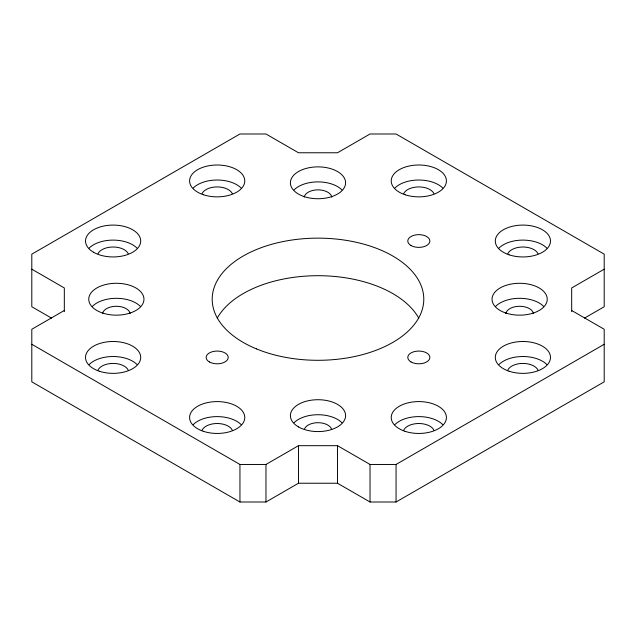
<?xml version="1.0" encoding="UTF-8"?>
<svg xmlns="http://www.w3.org/2000/svg" width="636" height="636" viewBox="0 0 636 636"><rect width="100%" height="100%" fill="white"/><g stroke="black" fill="none" stroke-linecap="round" stroke-linejoin="round"><path stroke-width="0.95" d="M64.323 310.487L31.8 329.265L31.8 381.839L239.947 502.011L265.967 502.011L298.483 483.233L337.517 483.233L370.033 502.011L396.053 502.011L604.2 381.839L604.2 329.265L571.677 310.487M31.8 344.291L239.947 464.463L265.967 464.463L298.483 445.685L337.517 445.685L370.033 464.463L396.053 464.463L604.2 344.291M604.2 269.179L571.677 287.957L571.677 311.672M584.516 318.095L604.2 306.735L604.2 254.161L396.053 133.989L370.033 133.989L337.517 152.767L298.483 152.767L265.967 133.989L239.947 133.989L31.8 254.161L31.8 306.735L51.484 318.095M31.8 269.179L64.323 287.957L64.323 311.672M396.053 464.463L396.053 502.011M370.033 464.463L370.033 502.011M337.517 445.685L337.517 483.233M298.483 445.685L298.483 483.233M265.967 464.463L265.967 502.011M239.947 464.463L239.947 502.011M498.998 248.072A27.594 15.932 0 0 1 546.793 248.072M495.738 306.282A27.594 15.932 0 0 1 543.542 306.282M507.79 253.7A15.638 9.031 0 0 1 522.895 247.007A15.638 9.031 0 0 1 538 253.7M304.254 197.136A13.801 7.966 0 0 1 318 189.862A13.801 7.966 0 0 1 331.746 197.136M304.326 429.594A13.801 7.966 0 0 1 318.056 422.694A13.801 7.966 0 0 1 331.69 429.65M102.611 313.556A13.801 7.966 0 0 1 116.356 306.282A13.801 7.966 0 0 1 130.102 313.556M505.898 313.556A13.801 7.966 0 0 1 519.644 306.282A13.801 7.966 0 0 1 533.389 313.556M403.717 193.614A15.638 9.031 0 0 1 418.822 186.92A15.638 9.031 0 0 1 433.927 193.614M394.924 424.57A27.594 15.932 0 0 1 442.72 424.57M89.207 248.072A27.594 15.932 0 0 1 137.002 248.072M498.998 364.484A27.594 15.932 0 0 1 546.793 364.484M507.79 370.112A15.638 9.031 0 0 1 522.895 363.426A15.638 9.031 0 0 1 538 370.112M403.717 430.198A15.638 9.031 0 0 1 418.822 423.512A15.638 9.031 0 0 1 433.927 430.198M193.28 424.57A27.594 15.932 0 0 1 241.076 424.57M202.073 430.198A15.638 9.031 0 0 1 217.178 423.512A15.638 9.031 0 0 1 232.283 430.198M98 253.7A15.638 9.031 0 0 1 113.105 247.007A15.638 9.031 0 0 1 128.21 253.7M217.21 318.231A105.783 61.072 0 0 1 318 275.698A105.783 61.072 0 0 1 418.79 318.231M394.924 187.986A27.594 15.932 0 0 1 442.72 187.986M193.28 187.986A27.594 15.932 0 0 1 241.076 187.986M202.073 193.614A15.638 9.031 0 0 1 217.178 186.92A15.638 9.031 0 0 1 232.283 193.614M98 370.112A15.638 9.031 0 0 1 113.105 363.426A15.638 9.031 0 0 1 128.21 370.112M92.459 306.282A27.594 15.932 0 0 1 140.262 306.282M89.207 364.484A27.594 15.932 0 0 1 137.002 364.484M294.102 189.862A27.594 15.932 0 0 1 341.898 189.862M294.102 422.694A27.594 15.932 0 0 1 341.898 422.694M505.843 313.023A27.594 15.932 0 0 0 547.238 299.222A27.594 15.932 0 0 0 505.843 285.421A27.594 15.932 0 0 0 505.843 313.023M509.094 254.813A27.594 15.932 0 0 0 550.49 241.012A27.594 15.932 0 0 0 509.094 227.219A27.594 15.932 0 0 0 509.094 254.813M411.015 245.52A11.043 6.376 0 0 0 429.483 242.666A11.043 6.376 0 0 0 415.96 234.859A11.043 6.376 0 0 0 411.015 245.52M405.021 431.311A27.594 15.932 0 0 0 446.416 417.518A27.594 15.932 0 0 0 405.021 403.717A27.594 15.932 0 0 0 405.021 431.311M93.595 252.277A27.594 15.932 0 0 0 139.761 245.138A27.594 15.932 0 0 0 105.966 225.629A27.594 15.932 0 0 0 93.595 252.277M209.371 361.94A11.043 6.376 0 0 0 227.839 359.078A11.043 6.376 0 0 0 214.324 351.279A11.043 6.376 0 0 0 209.371 361.94M411.015 361.94A11.043 6.376 0 0 0 429.483 359.078A11.043 6.376 0 0 0 415.96 351.279A11.043 6.376 0 0 0 411.015 361.94M203.385 431.311A27.594 15.932 0 0 0 244.773 417.518A27.594 15.932 0 0 0 203.385 403.717A27.594 15.932 0 0 0 203.385 431.311M256.38 348.87A105.783 61.072 0 0 0 423.274 305.208A105.783 61.072 0 0 0 274.339 243.588A105.783 61.072 0 0 0 256.38 348.87M405.021 194.727A27.594 15.932 0 0 0 446.416 180.926A27.594 15.932 0 0 0 405.021 167.133A27.594 15.932 0 0 0 405.021 194.727M203.385 194.727A27.594 15.932 0 0 0 244.773 180.926A27.594 15.932 0 0 0 203.385 167.133A27.594 15.932 0 0 0 203.385 194.727M298.483 426.907A27.594 15.932 0 0 0 344.656 419.76A27.594 15.932 0 0 0 310.861 400.251A27.594 15.932 0 0 0 298.483 426.907M102.563 313.023A27.594 15.932 0 0 0 143.959 299.222A27.594 15.932 0 0 0 102.563 285.421A27.594 15.932 0 0 0 102.563 313.023M99.311 371.225A27.594 15.932 0 0 0 140.707 357.432A27.594 15.932 0 0 0 99.311 343.631A27.594 15.932 0 0 0 99.311 371.225M304.199 196.604A27.594 15.932 0 0 0 345.594 182.81A27.594 15.932 0 0 0 304.199 169.009A27.594 15.932 0 0 0 304.199 196.604M509.094 371.225A27.594 15.932 0 0 0 550.49 357.432A27.594 15.932 0 0 0 509.094 343.631A27.594 15.932 0 0 0 509.094 371.225"/></g></svg>
